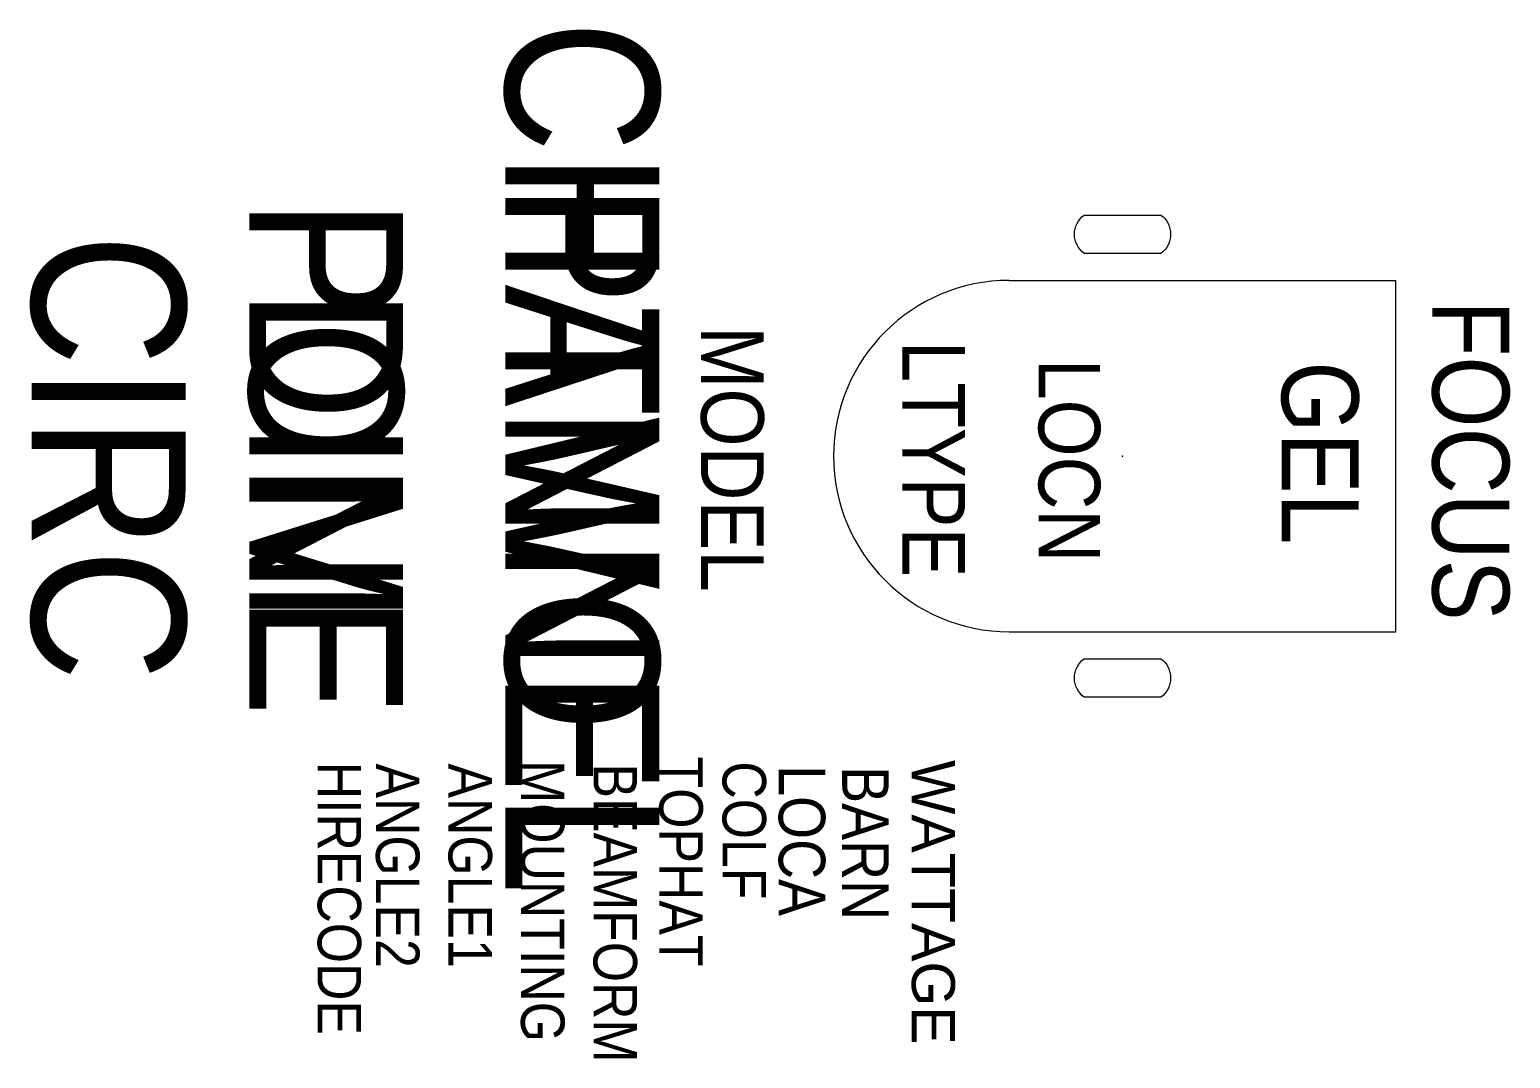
# Model space of a CAD drawing. Extents: x -1150 to -187, y 191 to 860.
import ezdxf
from ezdxf.enums import TextEntityAlignment as Align

# ---------------------------------------------------------------- set-up
doc = ezdxf.new("R2010")
doc.units = 0
doc.header["$MEASUREMENT"] = 0
doc.layers.get('0').update_dxf_attribs({"linetype": 'CONTINUOUS'})
for name, color, linetype in [('CHANNEL', 3, 'CONTINUOUS'), ('CIRC', 6, 'CONTINUOUS'), ('DIMMER', 4, 'CONTINUOUS'), ('FOCUS', 30, 'CONTINUOUS'), ('GEL', 1, 'CONTINUOUS'), ('LANTERNS', 4, 'CONTINUOUS'), ('LOCATION', 7, 'CONTINUOUS'), ('MODEL', 6, 'CONTINUOUS'), ('PATCH', 5, 'CONTINUOUS'), ('PATCH2', 5, 'CONTINUOUS')]:
    doc.layers.add(name, color=color, linetype=linetype)

msp = doc.modelspace()

# ---------------------------------------------------------------- linework, layer by layer
for p, q in [((-512.67, 696.85), (-261.22, 696.85)), ((-261.22, 468.25), (-261.22, 696.85)), ((-512.67, 468.25), (-261.22, 468.25))]:
    msp.add_line(p, q)
msp.add_arc((-512.67, 582.55), 114.3, 90.00078, 269.99922)
msp.add_point((-439.02, 582.55))
at = {"layer": 'LANTERNS', "color": 0}
for points in [[(-464.02, 739.4), (-414.02, 739.4, -0.5), (-414.02, 714.4), (-464.02, 714.4, -0.5), (-464.02, 739.4)], [(-464.02, 450.7), (-414.02, 450.7, -0.5), (-414.02, 425.7), (-464.02, 425.7, -0.5), (-464.02, 450.7)]]:
    msp.add_lwpolyline(points, format="xyb", dxfattribs=at)

# ---------------------------------------------------------------- texts
at = {"layer": 'CHANNEL', "width": 0.89}
msp.add_attdef('CHANNEL', text='', height=100, rotation=270, dxfattribs=at).set_placement((-840.42, 581.69), align=Align.CENTER)
at = {"layer": 'CIRC', "width": 0.89}
msp.add_attdef('CIRC', text='', height=100, rotation=270, dxfattribs=at).set_placement((-1148.52, 581.69), align=Align.CENTER)
at = {"layer": 'DIMMER', "width": 0.89}
msp.add_attdef('DIM', text='', height=100, rotation=270, dxfattribs=at).set_placement((-1007.08, 582.55), align=Align.CENTER)
at = {"layer": 'FOCUS', "width": 0.89}
msp.add_attdef('FOCUS', text='', height=50, rotation=270, dxfattribs=at).set_placement((-237.48, 579.63), align=Align.CENTER)
at = {"layer": 'GEL', "width": 0.89}
msp.add_attdef('GEL', text='', height=50, rotation=270, dxfattribs=at).set_placement((-335.5, 584.64), align=Align.CENTER)
at = {"layer": 'LANTERNS', "color": 0, "width": 0.89, "flags": 1}
for tag, p, s, height in [('TOPHAT', (-740.35, 387.06), 'Y', 28.3), ('HIRECODE', (-962.58, 383.72), ' ', 28.3), ('ANGLE2', (-924.66, 382.57), '32', 28.305), ('ANGLE1', (-877.49, 382.57), '15', 28.305), ('MOUNTING', (-830.32, 384.74), 'STANDARD HOOK CLAMP', 28.3047), ('BEAMFORM', (-783.14, 382.57), 'E', 28.3), ('COLF', (-699.22, 383.96), 'N', 28.3), ('LOCA', (-662.68, 381.42), '', 30.26), ('BARN', (-621.4, 380.77), '1', 30.26)]:
    msp.add_attdef(tag, p, s, height=height, rotation=270, dxfattribs=at)
at = {"layer": 'LANTERNS', "color": 0, "flags": 1}
msp.add_attdef('WATTAGE', (-576.09, 384.8), '1000', height=28, rotation=270, dxfattribs=at)
at = {"layer": 'LOCATION', "width": 0.89}
msp.add_attdef('LOCN', text='', height=40, rotation=270, dxfattribs=at).set_placement((-493.6, 579.62), align=Align.CENTER)
at = {"layer": 'MODEL', "width": 0.89}
for tag, text, height, p in [('MODEL', 'P56 MFL', 40.798, (-713.19, 580.65)), ('LTYPE', '', 40.8, (-582.3, 580.65))]:
    msp.add_attdef(tag, text=text, height=height, rotation=270, dxfattribs=at).set_placement(p, align=Align.CENTER)
at = {"layer": 'PATCH', "width": 0.89}
msp.add_attdef('PONE', text='', height=100, rotation=270, dxfattribs=at).set_placement((-1007.08, 581.69), align=Align.CENTER)
at = {"layer": 'PATCH2', "width": 0.89}
msp.add_attdef('PTWO', text='', height=100, rotation=270, dxfattribs=at).set_placement((-840.42, 581.69), align=Align.CENTER)

doc.saveas('drawing.dxf')
